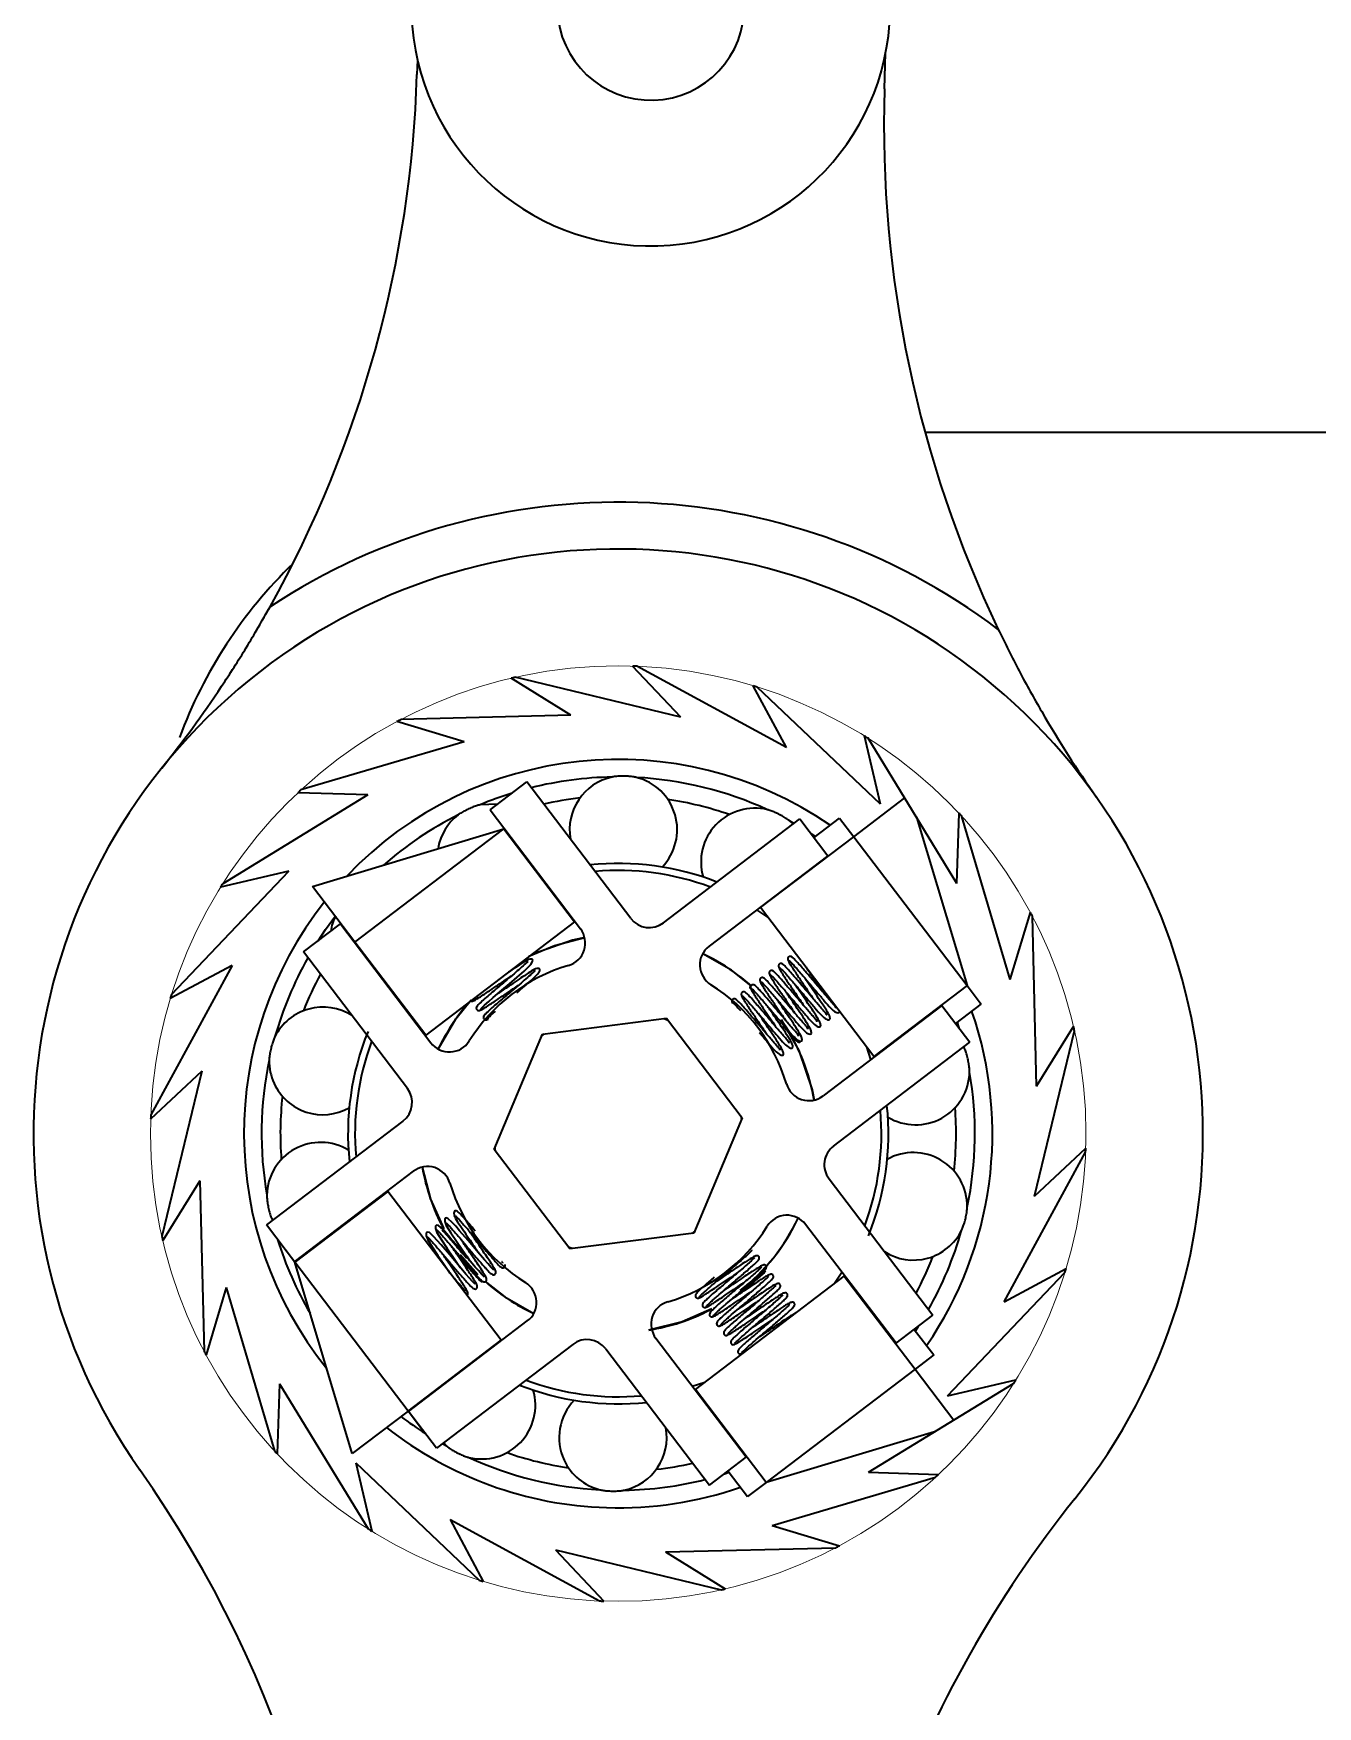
# Model space of a CAD drawing. Header units: millimetres. Extents: x 0 to 841, y 0 to 594.
# Drawn here: x 545.65 to 573.1, y 399.69 to 435.46 of the extents above; entities that cross this region are included whole.
import ezdxf

# ---------------------------------------------------------------- set-up
doc = ezdxf.new("R2010")
doc.units = ezdxf.units.MM

msp = doc.modelspace()

# ---------------------------------------------------------------- linework, layer by layer
at = {"color": 7, "linetype": 'Continuous', "lineweight": 35}
for p, q in [((563.848, 434.272), (563.872, 435.038)), ((553.863, 434.896), (553.853, 434.581)), ((564.713, 426.937), (595.655, 426.937)), ((559.491, 420.84), (558.464, 421.933)), ((561.75, 420.19), (558.555, 421.929)), ((557.142, 420.882), (555.867, 421.672)), ((559.491, 420.84), (555.955, 421.693)), ((561.75, 420.19), (561.041, 421.512)), ((563.763, 418.979), (561.128, 421.485)), ((554.861, 420.315), (553.425, 420.748)), ((557.142, 420.882), (553.506, 420.791)), ((563.763, 418.979), (563.42, 420.439)), ((565.395, 417.287), (563.498, 420.391)), ((554.861, 420.315), (551.373, 419.286)), ((555.415, 418.857), (556.202, 419.456)), ((558.422, 416.539), (556.202, 419.456)), ((552.805, 419.177), (549.702, 417.28)), ((552.805, 419.177), (551.306, 419.224)), ((555.58, 418.982), (555.2, 418.967)), ((563.19, 418.284), (564.279, 419.113)), ((555.415, 418.857), (557.349, 416.316)), ((559.123, 416.444), (562.039, 418.664)), ((561.893, 418.553), (561.808, 418.631)), ((561.809, 418.63), (561.916, 418.57)), ((562.039, 418.664), (562.638, 417.878)), ((562.342, 418.267), (562.887, 418.682)), ((562.887, 418.682), (563.19, 418.284)), ((564.531, 418.7), (565.613, 415.101)), ((565.395, 417.287), (565.441, 418.786)), ((566.533, 415.231), (565.503, 418.72)), ((551.618, 417.223), (555.709, 418.452)), ((552.526, 416.029), (555.709, 418.452)), ((555.709, 418.452), (555.718, 418.459)), ((555.709, 418.452), (557.223, 416.463)), ((561.2, 416.769), (563.19, 418.284)), ((562.276, 418.353), (562.372, 418.29)), ((563.19, 418.284), (565.613, 415.101)), ((562.638, 417.878), (560.097, 415.944)), ((548.607, 414.91), (551.114, 417.546)), ((551.114, 417.546), (549.653, 417.203)), ((552.526, 416.029), (551.618, 417.223)), ((561.2, 416.769), (561.194, 416.778)), ((563.623, 413.587), (561.2, 416.769)), ((551.428, 415.822), (552.215, 416.42)), ((552.215, 416.42), (554.149, 413.88)), ((557.223, 416.463), (554.041, 414.04)), ((557.232, 416.47), (557.223, 416.463)), ((566.533, 415.231), (566.966, 416.667)), ((567.1, 412.95), (567.008, 416.587)), ((552.517, 416.023), (552.526, 416.029)), ((554.041, 414.04), (552.526, 416.029)), ((553.648, 412.905), (551.428, 415.822)), ((549.902, 415.533), (548.163, 412.338)), ((549.902, 415.533), (548.58, 414.823)), ((565.613, 415.101), (563.623, 413.587)), ((565.613, 415.101), (565.915, 414.703)), ((560.59, 414.752), (560.6, 414.72)), ((565.074, 414.677), (562.534, 412.743)), ((565.074, 414.677), (565.673, 413.89)), ((565.37, 414.288), (565.915, 414.703)), ((555.341, 414.373), (555.374, 414.384)), ((556.536, 414.065), (559.187, 414.403)), ((559.187, 414.403), (560.806, 412.276)), ((561.636, 414.375), (562.015, 413.716)), ((565.401, 414.311), (565.436, 414.202)), ((554.041, 414.04), (554.032, 414.033)), ((555.503, 411.599), (556.536, 414.065)), ((562.757, 411.67), (565.673, 413.89)), ((567.057, 410.601), (567.91, 414.137)), ((567.1, 412.95), (567.889, 414.226)), ((563.63, 413.578), (563.623, 413.587)), ((565.558, 413.76), (565.543, 413.791)), ((549.253, 413.274), (548.16, 412.247)), ((549.253, 413.274), (548.4, 409.738)), ((553.553, 412.205), (550.636, 409.985)), ((560.806, 412.276), (559.774, 409.81)), ((557.122, 409.472), (555.503, 411.599)), ((566.408, 408.342), (568.147, 411.537)), ((567.057, 410.601), (568.15, 411.628)), ((551.235, 409.198), (553.776, 411.132)), ((549.21, 410.925), (548.42, 409.649)), ((549.21, 410.925), (549.301, 407.288)), ((553.229, 410.702), (551.24, 409.187)), ((553.222, 410.71), (553.229, 410.702)), ((555.652, 407.519), (553.229, 410.702)), ((562.662, 410.97), (564.882, 408.053)), ((551.235, 409.198), (550.636, 409.985)), ((550.749, 410.119), (550.766, 410.084)), ((564.095, 407.454), (562.161, 409.995)), ((559.774, 409.81), (557.122, 409.472)), ((550.939, 409.587), (550.937, 409.585)), ((551.24, 409.187), (550.937, 409.585)), ((555.161, 408.921), (554.786, 409.346)), ((553.663, 406.005), (551.24, 409.187)), ((552.469, 405.096), (551.24, 409.187)), ((559.804, 406.469), (562.987, 408.892)), ((562.987, 408.892), (562.996, 408.899)), ((562.987, 408.892), (564.501, 406.903)), ((565.196, 406.329), (567.703, 408.965)), ((566.408, 408.342), (567.729, 409.052)), ((549.777, 408.644), (549.344, 407.208)), ((549.777, 408.644), (550.806, 405.155)), ((553.672, 405.997), (556.212, 407.931)), ((564.095, 407.454), (564.882, 408.053)), ((564.57, 407.816), (564.507, 407.72)), ((553.663, 406.005), (555.652, 407.519)), ((555.652, 407.519), (555.659, 407.51)), ((560.894, 405.018), (558.96, 407.559)), ((564.484, 407.75), (564.899, 407.205)), ((557.187, 407.43), (554.271, 405.211)), ((557.888, 407.335), (560.108, 404.419)), ((564.899, 407.205), (564.501, 406.903)), ((564.501, 406.903), (561.318, 404.48)), ((564.501, 406.903), (565.33, 405.813)), ((550.915, 406.588), (550.868, 405.088)), ((550.915, 406.588), (552.812, 403.484)), ((559.795, 406.462), (559.804, 406.469)), ((561.318, 404.48), (559.804, 406.469)), ((563.504, 404.697), (566.608, 406.595)), ((565.196, 406.329), (566.656, 406.672)), ((553.663, 406.005), (552.469, 405.096)), ((553.966, 405.607), (553.663, 406.005)), ((554.271, 405.211), (553.672, 405.997)), ((553.968, 405.608), (553.966, 405.607)), ((554.5, 405.245), (554.394, 405.304)), ((564.917, 405.561), (561.318, 404.48)), ((560.108, 404.419), (560.894, 405.018)), ((552.546, 404.896), (552.889, 403.436)), ((552.546, 404.896), (555.182, 402.39)), ((560.505, 404.722), (560.92, 404.177)), ((561.448, 403.56), (564.937, 404.589)), ((563.504, 404.697), (565.004, 404.651)), ((561.318, 404.48), (560.92, 404.177)), ((554.56, 403.684), (555.269, 402.363)), ((554.56, 403.684), (557.754, 401.945)), ((561.448, 403.56), (562.885, 403.127)), ((556.818, 403.035), (557.845, 401.942)), ((556.818, 403.035), (560.354, 402.182)), ((559.168, 402.993), (562.804, 403.084)), ((559.168, 402.993), (560.443, 402.203))]:
    msp.add_line(p, q, dxfattribs=at)
at = {"color": 8, "linetype": 'Continuous', "lineweight": 35}
for p, q in [((559.141, 414.397), (559.216, 414.366)), ((556.517, 414.021), (556.582, 414.07)), ((563.554, 413.52), (563.467, 413.791)), ((560.778, 412.314), (560.788, 412.233)), ((555.532, 411.561), (555.521, 411.642)), ((559.792, 409.854), (559.727, 409.804)), ((557.169, 409.478), (557.094, 409.509)), ((562.782, 408.736), (562.938, 408.974)), ((559.738, 406.538), (560.009, 406.625))]:
    msp.add_line(p, q, dxfattribs=at)
at = {"color": 7, "linetype": 'Continuous', "lineweight": 35, "flags": 128}
for points in [[(551.74, 416.059), (551.9, 416.298), (552.115, 416.591)], [(556.242, 415.732), (556.79, 415.962), (557.438, 416.127)], [(557.438, 416.127), (557.179, 416.074), (556.347, 415.784)], [(560.994, 415.1), (560.575, 415.431), (559.963, 415.784)], [(555.212, 414.589), (555.23, 414.616), (555.295, 414.68), (555.387, 414.763), (555.485, 414.847), (555.665, 415.001), (555.831, 415.143), (555.996, 415.283), (556.145, 415.411), (556.286, 415.553), (556.326, 415.617), (556.329, 415.657), (556.329, 415.657)], [(554.308, 413.744), (554.685, 414.391), (555.01, 414.796)], [(562.015, 413.716), (562.3, 412.874), (562.344, 412.654)], [(553.966, 411.221), (554.143, 410.534), (554.426, 409.898)], [(555.294, 408.868), (555.276, 408.888), (555.233, 408.934), (555.174, 409), (555.099, 409.085), (554.926, 409.287), (554.746, 409.5), (554.565, 409.71), (554.482, 409.805), (554.41, 409.884), (554.316, 409.973), (554.273, 409.982), (554.249, 409.955), (554.249, 409.907), (554.281, 409.82), (554.281, 409.82), (554.378, 409.668), (554.501, 409.483), (554.619, 409.309), (554.719, 409.163), (554.779, 409.075)], [(555.493, 409.019), (555.475, 409.04), (555.432, 409.085), (555.373, 409.152), (555.298, 409.236), (555.124, 409.439), (554.945, 409.652), (554.764, 409.861), (554.681, 409.956), (554.609, 410.036), (554.515, 410.124), (554.472, 410.133), (554.448, 410.106), (554.448, 410.058), (554.48, 409.972), (554.48, 409.972), (554.577, 409.819), (554.7, 409.634), (554.818, 409.46), (554.918, 409.314), (554.978, 409.226)], [(555.095, 408.716), (555.077, 408.737), (555.035, 408.782), (554.975, 408.849), (554.901, 408.933), (554.727, 409.136), (554.547, 409.349), (554.367, 409.559), (554.283, 409.654), (554.211, 409.733), (554.118, 409.821), (554.074, 409.83), (554.05, 409.803), (554.05, 409.755), (554.082, 409.669), (554.082, 409.669), (554.179, 409.516), (554.302, 409.332), (554.42, 409.158), (554.521, 409.011), (554.559, 408.955)], [(555.305, 408.785), (555.734, 408.444), (556.349, 408.09)], [(560.157, 408.188), (559.52, 407.913), (558.806, 407.738)], [(554.417, 405.322), (554.453, 405.287), (554.502, 405.244)], [(560.529, 404.691), (560.426, 404.659), (560.419, 404.656)]]:
    msp.add_lwpolyline(points, dxfattribs=at)
at = {"color": 8, "linetype": 'Continuous', "lineweight": 35, "flags": 128}
msp.add_lwpolyline([(561.356, 416.565), (561.335, 416.58), (561.118, 416.721)], dxfattribs=at)
at = {"color": 7, "linetype": 'Continuous', "lineweight": 18}
msp.add_circle((558.155, 411.937), 10, dxfattribs=at)
at = {"color": 7, "linetype": 'Continuous', "lineweight": 35}
for centre, radius, start, end in [((558.852, 436.033), 5.117, 181.7074, 1.7074), ((558.852, 436.033), 2, 181.7074, 1.7074), ((528.865, 435.355), 25, 330.9103, 358.2274), ((588.836, 433.499), 25, 178.2274, 205.5446), ((558.155, 411.937), 13.5, 52.9954, 123.4595), ((558.155, 411.937), 12.5, 321.3575, 215.0973), ((558.155, 416.937), 10, 134.065, 159.6971), ((558.155, 411.937), 10, 87.705, 88.2274), ((558.155, 411.937), 10, 102.705, 103.2274), ((558.155, 411.937), 10, 72.705, 73.2274), ((558.155, 411.937), 10, 117.705, 118.2274), ((558.155, 411.937), 10, 57.705, 58.2274), ((558.155, 411.937), 8, 55.4889, 136.5111), ((558.155, 411.937), 10, 132.705, 133.2274), ((558.155, 411.937), 7.625, 90.9591, 104.1101), ((558.266, 418.436), 1.15, 101.9729, 190.3253), ((558.266, 418.436), 1.15, 315.9947, 76.1273), ((558.155, 411.937), 7.625, 65.2448, 87.0771), ((558.155, 411.937), 7.625, 107.2769, 112.7914), ((558.155, 411.937), 7.223, 96.5005, 102.7387), ((558.155, 411.937), 7.223, 70.7862, 81.5357), ((561.075, 417.745), 1.15, 76.2651, 196.3272), ((558.155, 411.937), 7.625, 116.6734, 131.1415), ((555.435, 417.841), 1.15, 127.6944, 169.6096), ((558.155, 411.937), 10, 42.705, 43.2274), ((558.155, 411.937), 5.777, 68.5651, 95.9928), ((558.155, 411.937), 10, 147.705, 148.2274), ((558.155, 411.937), 8, 141.7565, 218.795), ((553.143, 416.077), 1.15, 153.4237, 170.6497), ((558.82, 416.842), 0.5, 217.279, 307.279), ((558.155, 411.937), 10, 27.705, 28.2274), ((556.951, 416.013), 0.5, 286.4504, 37.279), ((558.155, 411.937), 7.625, 150.4478, 164.2199), ((560.4, 415.546), 0.5, 127.279, 238.1075), ((558.155, 411.937), 4.25, 47.7619, 64.823), ((558.155, 411.937), 7.223, 151.8192, 158.6785), ((558.155, 411.937), 3.75, 106.4504, 148.1075), ((558.155, 411.937), 3.75, 16.4504, 58.1075), ((558.155, 411.937), 10, 162.705, 163.2274), ((551.843, 413.492), 1.15, 57.3485, 153.2262), ((558.155, 411.937), 4.25, 138.753, 154.8521), ((558.155, 411.937), 4.25, 9.7058, 33.5559), ((558.155, 411.937), 8, 325.4889, 19.069), ((558.155, 411.937), 5.777, 157.7927, 185.9928), ((554.546, 414.183), 0.5, 217.279, 328.1075), ((558.155, 411.937), 10, 12.705, 13.2274), ((558.155, 411.937), 7.625, 168.1019, 189.9342), ((551.843, 413.492), 1.15, 179.1547, 204.7324), ((564.516, 413.275), 1.15, 238.8518, 359.0919), ((558.155, 411.937), 7.625, 348.1019, 9.9342), ((551.843, 413.492), 1.15, 204.7324, 299.1844), ((553.25, 412.602), 0.5, 307.279, 37.279), ((562.231, 413.141), 0.5, 196.4504, 307.279), ((558.155, 411.937), 7.223, 173.6433, 184.3928), ((558.155, 411.937), 5.777, 337.7927, 5.9928), ((558.155, 411.937), 7.223, 353.6433, 4.3928), ((558.155, 411.937), 10, 177.705, 178.2274), ((551.794, 410.6), 1.15, 58.8518, 179.0257), ((563.06, 411.272), 0.5, 127.279, 217.279), ((564.466, 410.383), 1.15, 359.2137, 119.1844), ((558.155, 411.937), 10, 357.705, 358.2274), ((554.079, 410.734), 0.5, 16.4504, 127.279), ((558.155, 411.937), 4.25, 189.7058, 208.4372), ((558.155, 411.937), 3.75, 196.4504, 238.1075), ((558.155, 411.937), 3.75, 286.4504, 328.1075), ((558.155, 411.937), 4.25, 307.8647, 334.8521), ((558.155, 411.937), 4.25, 308.0398, 334.8521), ((561.763, 409.692), 0.5, 37.279, 148.1075), ((558.155, 411.937), 10, 192.705, 193.2274), ((558.155, 411.937), 7.625, 197.2769, 210.2431), ((564.466, 410.383), 1.15, 237.3485, 333.3347), ((558.155, 411.937), 7.625, 330.4478, 344.2199), ((558.155, 411.937), 7.223, 331.8192, 338.6785), ((558.155, 411.937), 10, 342.705, 343.2274), ((558.155, 411.937), 4.25, 227.9737, 244.8521), ((555.909, 408.329), 0.5, 307.279, 58.1075), ((558.155, 411.937), 4.25, 278.8134, 297.577), ((559.358, 407.861), 0.5, 106.4504, 217.279), ((557.49, 407.033), 0.5, 37.279, 127.279), ((558.155, 411.937), 10, 207.705, 208.2274), ((555.235, 406.13), 1.15, 256.2597, 16.3272), ((558.155, 411.937), 5.777, 248.5651, 275.9928), ((558.155, 411.937), 10, 327.705, 328.2274), ((558.043, 405.438), 1.15, 135.9947, 204.7324), ((558.155, 411.937), 8, 231.7565, 268.2274), ((558.155, 411.937), 7.625, 232.4852, 237.281), ((558.043, 405.438), 1.15, 281.9844, 10.3253), ((558.155, 411.937), 10, 222.705, 223.2274), ((558.155, 411.937), 7.625, 245.2448, 267.0771), ((558.155, 411.937), 7.223, 250.7862, 261.5357), ((558.043, 405.438), 1.15, 204.7324, 256.0502), ((527.473, 390.376), 25, 358.2274, 35.0973), ((558.155, 411.937), 7.223, 276.5005, 282.7387), ((558.155, 411.937), 10, 312.705, 313.2274), ((558.155, 411.937), 8, 268.2274, 289.069), ((558.155, 411.937), 7.625, 270.9591, 284.1101), ((587.444, 388.52), 25, 141.3575, 178.2274), ((558.155, 411.937), 10, 237.705, 238.2274), ((558.155, 411.937), 10, 297.705, 298.2274), ((558.155, 411.937), 10, 252.705, 253.2274), ((558.155, 411.937), 10, 282.705, 283.2274), ((558.155, 411.937), 10, 267.705, 268.2274)]:
    msp.add_arc(centre, radius, start, end, dxfattribs=at)
at = {"color": 8, "linetype": 'Continuous', "lineweight": 35}
for start, end in [(69.4979, 95.06), (159.4979, 185.06), (339.4979, 5.06), (249.4979, 275.06)]:
    msp.add_arc((558.155, 411.937), 5.627, start, end, dxfattribs=at)
at = {"color": 7, "linetype": 'Continuous', "lineweight": 35}
for points, knots in [([(548.392, 419.743), (548.394, 419.746), (548.844, 420.309), (549.456, 421.148), (550.21, 422.323), (550.543, 422.906), (550.712, 423.2)], [0, 0, 0, 0, 0.003, 0.531431, 0.763976, 1, 1, 1, 1]), ([(566.28, 422.718), (566.427, 422.42), (566.724, 421.817), (567.403, 420.597), (567.966, 419.717), (568.38, 419.128), (568.382, 419.125)], [0, 0, 0, 0, 0.231851, 0.468572, 0.996999, 1, 1, 1, 1]), ([(558.544, 419.553), (558.519, 419.558), (558.469, 419.568), (558.366, 419.578), (558.254, 419.581), (558.144, 419.578), (558.068, 419.569), (558.036, 419.563), (558.027, 419.561)], [0, 0, 0, 0, 0.182411, 0.364586, 0.549742, 0.741809, 0.931434, 1, 1, 1, 1]), ([(555.201, 418.967), (555.176, 418.961), (555.127, 418.949), (555.03, 418.913), (554.928, 418.867), (554.83, 418.816), (554.765, 418.776), (554.739, 418.756), (554.732, 418.751)], [0, 0, 0, 0, 0.182411, 0.364587, 0.549743, 0.741813, 0.931435, 1, 1, 1, 1]), ([(561.809, 418.63), (561.789, 418.645), (561.749, 418.676), (561.66, 418.729), (561.561, 418.781), (561.46, 418.826), (561.388, 418.851), (561.356, 418.86), (561.348, 418.862)], [0, 0, 0, 0, 0.182407, 0.364587, 0.54974, 0.74181, 0.931433, 1, 1, 1, 1]), ([(556.329, 415.657), (556.309, 415.664), (556.266, 415.681), (556.155, 415.615), (556.01, 415.523), (555.889, 415.441), (555.822, 415.395), (555.811, 415.388)], [0, 0, 0, 0, 0.229844, 0.495377, 0.746044, 0.95905, 1, 1, 1, 1]), ([(561.876, 415.706), (561.872, 415.71), (561.865, 415.718), (561.846, 415.727), (561.825, 415.729), (561.806, 415.722), (561.794, 415.714), (561.784, 415.7), (561.778, 415.682), (561.779, 415.661), (561.786, 415.649), (561.789, 415.643)], [0, 0, 0, 0, 0.085579, 0.167842, 0.316416, 0.443871, 0.55594, 0.667618, 0.780895, 0.893244, 1, 1, 1, 1]), ([(562.803, 414.627), (562.804, 414.629), (562.806, 414.638), (562.792, 414.663), (562.755, 414.706), (562.696, 414.771), (562.603, 414.879), (562.474, 415.03), (562.31, 415.223), (562.172, 415.386), (562.058, 415.518), (561.967, 415.62), (561.889, 415.701), (561.871, 415.711), (561.861, 415.717)], [0, 0, 0, 0, 0.017947, 0.071896, 0.131254, 0.194871, 0.258521, 0.378777, 0.490818, 0.611161, 0.687633, 0.77956, 0.885263, 1, 1, 1, 1]), ([(556.229, 415.608), (556.227, 415.609), (556.221, 415.614), (556.2, 415.594), (556.142, 415.541), (556.041, 415.452), (555.891, 415.325), (555.748, 415.203), (555.612, 415.087), (555.488, 414.981), (555.358, 414.871), (555.239, 414.765), (555.146, 414.677), (555.137, 414.658), (555.132, 414.648)], [0, 0, 0, 0, 0.018692, 0.07433, 0.133858, 0.24318, 0.336872, 0.437634, 0.504733, 0.581917, 0.667223, 0.766423, 0.879279, 1, 1, 1, 1]), ([(556.38, 415.409), (556.379, 415.41), (556.372, 415.415), (556.351, 415.395), (556.293, 415.342), (556.192, 415.253), (556.043, 415.126), (555.899, 415.004), (555.763, 414.888), (555.639, 414.782), (555.51, 414.672), (555.39, 414.566), (555.298, 414.478), (555.288, 414.459), (555.283, 414.45)], [0, 0, 0, 0, 0.018692, 0.07433, 0.133858, 0.24318, 0.336871, 0.437635, 0.504734, 0.581917, 0.667223, 0.766423, 0.879279, 1, 1, 1, 1]), ([(556.481, 415.458), (556.461, 415.465), (556.418, 415.482), (556.306, 415.416), (556.162, 415.324), (555.995, 415.211), (555.839, 415.105), (555.699, 415.011), (555.625, 414.96), (555.589, 414.936)], [0, 0, 0, 0, 0.156363, 0.337003, 0.507531, 0.652438, 0.804495, 0.90587, 1, 1, 1, 1]), ([(555.988, 414.948), (556.042, 414.995), (556.155, 415.091), (556.315, 415.226), (556.434, 415.341), (556.487, 415.426), (556.483, 415.447), (556.481, 415.458)], [0, 0, 0, 0, 0.19569, 0.404032, 0.671816, 0.831039, 1, 1, 1, 1]), ([(561.478, 415.403), (561.474, 415.407), (561.467, 415.415), (561.448, 415.424), (561.427, 415.426), (561.408, 415.419), (561.396, 415.411), (561.386, 415.398), (561.38, 415.379), (561.381, 415.358), (561.388, 415.346), (561.391, 415.34)], [0, 0, 0, 0, 0.0855788, 0.1678525, 0.3164262, 0.4438802, 0.5559489, 0.6676194, 0.7808964, 0.8932444, 1, 1, 1, 1]), ([(561.386, 415.358), (561.386, 415.35), (561.388, 415.334), (561.436, 415.25), (561.503, 415.145), (561.594, 415.008), (561.706, 414.843), (561.826, 414.665), (561.894, 414.566), (561.923, 414.523)], [0, 0, 0, 0, 0.163517, 0.314952, 0.447919, 0.559691, 0.736241, 0.888118, 1, 1, 1, 1]), ([(561.402, 415.336), (561.409, 415.332), (561.425, 415.324), (561.5, 415.245), (561.59, 415.144), (561.703, 415.012), (561.844, 414.847), (562.011, 414.651), (562.17, 414.464), (562.296, 414.317), (562.393, 414.231), (562.458, 414.211), (562.474, 414.224), (562.483, 414.231)], [0, 0, 0, 0, 0.101447, 0.195407, 0.277256, 0.345402, 0.453068, 0.555593, 0.665202, 0.78047, 0.884286, 0.938473, 1, 1, 1, 1]), ([(562.406, 414.324), (562.406, 414.327), (562.408, 414.335), (562.394, 414.36), (562.357, 414.403), (562.298, 414.469), (562.205, 414.576), (562.077, 414.727), (561.912, 414.92), (561.774, 415.083), (561.66, 415.215), (561.569, 415.317), (561.492, 415.398), (561.473, 415.409), (561.464, 415.414)], [0, 0, 0, 0, 0.017947, 0.071896, 0.131253, 0.194871, 0.258522, 0.378777, 0.490817, 0.61116, 0.687633, 0.77956, 0.885263, 1, 1, 1, 1]), ([(561.677, 415.555), (561.673, 415.559), (561.666, 415.567), (561.647, 415.575), (561.626, 415.577), (561.607, 415.571), (561.595, 415.562), (561.585, 415.549), (561.579, 415.531), (561.58, 415.51), (561.587, 415.497), (561.59, 415.491)], [0, 0, 0, 0, 0.0855788, 0.1678521, 0.316414, 0.4438681, 0.5559371, 0.6676137, 0.78089, 0.8932387, 1, 1, 1, 1]), ([(561.584, 415.509), (561.585, 415.501), (561.587, 415.486), (561.635, 415.401), (561.702, 415.296), (561.793, 415.16), (561.905, 414.994), (562.025, 414.817), (562.093, 414.717), (562.122, 414.675)], [0, 0, 0, 0, 0.163517, 0.314952, 0.447919, 0.559691, 0.736241, 0.888118, 1, 1, 1, 1]), ([(561.6, 415.487), (561.608, 415.483), (561.624, 415.475), (561.699, 415.397), (561.789, 415.296), (561.902, 415.163), (562.043, 414.998), (562.21, 414.802), (562.369, 414.616), (562.495, 414.469), (562.592, 414.383), (562.657, 414.363), (562.673, 414.375), (562.682, 414.382)], [0, 0, 0, 0, 0.101447, 0.195407, 0.277256, 0.345402, 0.453067, 0.555594, 0.665202, 0.78047, 0.884287, 0.938473, 1, 1, 1, 1]), ([(562.604, 414.476), (562.605, 414.478), (562.607, 414.487), (562.593, 414.511), (562.556, 414.554), (562.497, 414.62), (562.404, 414.728), (562.276, 414.879), (562.111, 415.071), (561.973, 415.234), (561.859, 415.367), (561.768, 415.469), (561.691, 415.549), (561.672, 415.56), (561.662, 415.565)], [0, 0, 0, 0, 0.017947, 0.071896, 0.131253, 0.194871, 0.258521, 0.378777, 0.490817, 0.611161, 0.687633, 0.77956, 0.885263, 1, 1, 1, 1]), ([(561.783, 415.66), (561.784, 415.652), (561.785, 415.637), (561.834, 415.553), (561.901, 415.448), (561.992, 415.311), (562.104, 415.146), (562.224, 414.968), (562.292, 414.868), (562.321, 414.826)], [0, 0, 0, 0, 0.163517, 0.314952, 0.447919, 0.559691, 0.736241, 0.888118, 1, 1, 1, 1]), ([(561.799, 415.638), (561.807, 415.634), (561.823, 415.627), (561.898, 415.548), (561.988, 415.447), (562.101, 415.315), (562.241, 415.149), (562.409, 414.954), (562.568, 414.767), (562.693, 414.62), (562.791, 414.534), (562.856, 414.514), (562.872, 414.527), (562.881, 414.534)], [0, 0, 0, 0, 0.101448, 0.195407, 0.277256, 0.345402, 0.453068, 0.555593, 0.665201, 0.78047, 0.884286, 0.938473, 1, 1, 1, 1]), ([(562.161, 415.508), (562.167, 415.499), (562.21, 415.434), (562.304, 415.296), (562.423, 415.12), (562.491, 415.02), (562.52, 414.977)], [0, 0, 0, 0, 0.05879, 0.436187, 0.760841, 1, 1, 1, 1]), ([(555.039, 414.771), (555.048, 414.772), (555.065, 414.775), (555.152, 414.826), (555.259, 414.894), (555.397, 414.986), (555.563, 415.099), (555.737, 415.217), (555.833, 415.282), (555.872, 415.308)], [0, 0, 0, 0, 0.164882, 0.317656, 0.451862, 0.564718, 0.743034, 0.896404, 1, 1, 1, 1]), ([(555.19, 414.572), (555.199, 414.573), (555.216, 414.576), (555.303, 414.627), (555.41, 414.695), (555.548, 414.788), (555.714, 414.901), (555.888, 415.018), (555.984, 415.083), (556.023, 415.109)], [0, 0, 0, 0, 0.164883, 0.317657, 0.451861, 0.564719, 0.743034, 0.896406, 1, 1, 1, 1]), ([(560.881, 414.949), (560.878, 414.953), (560.87, 414.961), (560.852, 414.97), (560.83, 414.972), (560.811, 414.965), (560.8, 414.957), (560.789, 414.943), (560.783, 414.925), (560.784, 414.904), (560.791, 414.892), (560.794, 414.885)], [0, 0, 0, 0, 0.085579, 0.167852, 0.316426, 0.44387, 0.555938, 0.667614, 0.780891, 0.893239, 1, 1, 1, 1]), ([(561.809, 413.87), (561.809, 413.872), (561.812, 413.881), (561.797, 413.906), (561.76, 413.949), (561.701, 414.014), (561.609, 414.122), (561.48, 414.273), (561.315, 414.466), (561.177, 414.629), (561.063, 414.761), (560.972, 414.863), (560.895, 414.944), (560.876, 414.954), (560.867, 414.96)], [0, 0, 0, 0, 0.017947, 0.071896, 0.131253, 0.194871, 0.258521, 0.378777, 0.490817, 0.611161, 0.687633, 0.77956, 0.885263, 1, 1, 1, 1]), ([(560.996, 415.103), (560.995, 415.103), (560.986, 415.102), (560.963, 415.068), (560.968, 415.048), (560.971, 415.037)], [0, 0, 0, 0, 0.059262, 0.467241, 1, 1, 1, 1]), ([(561.08, 415.101), (561.076, 415.105), (561.069, 415.112), (561.051, 415.121), (561.029, 415.123), (561.01, 415.117), (560.999, 415.108), (560.988, 415.095), (560.982, 415.076), (560.983, 415.055), (560.99, 415.043), (560.993, 415.037)], [0, 0, 0, 0, 0.085579, 0.167841, 0.316416, 0.44387, 0.55594, 0.667617, 0.780894, 0.893244, 1, 1, 1, 1]), ([(560.988, 415.055), (560.988, 415.047), (560.99, 415.032), (561.039, 414.947), (561.105, 414.842), (561.196, 414.705), (561.308, 414.54), (561.429, 414.363), (561.496, 414.263), (561.525, 414.22)], [0, 0, 0, 0, 0.1635174, 0.3149523, 0.4479192, 0.5596912, 0.7362411, 0.8881182, 1, 1, 1, 1]), ([(561.004, 415.033), (561.012, 415.029), (561.027, 415.021), (561.102, 414.942), (561.192, 414.841), (561.305, 414.709), (561.446, 414.544), (561.613, 414.348), (561.772, 414.161), (561.898, 414.014), (561.995, 413.928), (562.061, 413.908), (562.076, 413.921), (562.085, 413.928)], [0, 0, 0, 0, 0.101448, 0.195407, 0.277256, 0.345402, 0.453068, 0.555593, 0.665201, 0.78047, 0.884286, 0.938473, 1, 1, 1, 1]), ([(562.008, 414.022), (562.008, 414.024), (562.011, 414.032), (561.996, 414.057), (561.959, 414.1), (561.9, 414.166), (561.807, 414.273), (561.679, 414.425), (561.514, 414.617), (561.376, 414.78), (561.262, 414.913), (561.171, 415.014), (561.094, 415.095), (561.075, 415.106), (561.066, 415.111)], [0, 0, 0, 0, 0.017947, 0.071896, 0.131254, 0.194871, 0.258521, 0.378777, 0.490818, 0.611161, 0.687633, 0.77956, 0.885263, 1, 1, 1, 1]), ([(561.279, 415.252), (561.275, 415.256), (561.268, 415.264), (561.25, 415.273), (561.228, 415.274), (561.209, 415.268), (561.197, 415.259), (561.187, 415.246), (561.181, 415.228), (561.182, 415.207), (561.189, 415.194), (561.192, 415.188)], [0, 0, 0, 0, 0.0855786, 0.1678521, 0.3164254, 0.4438791, 0.5559476, 0.6676243, 0.780897, 0.8932446, 1, 1, 1, 1]), ([(561.187, 415.206), (561.187, 415.198), (561.189, 415.183), (561.237, 415.098), (561.304, 414.993), (561.395, 414.857), (561.507, 414.691), (561.627, 414.514), (561.695, 414.414), (561.724, 414.372)], [0, 0, 0, 0, 0.1635174, 0.3149517, 0.4479193, 0.5596901, 0.7362397, 0.8881168, 1, 1, 1, 1]), ([(561.203, 415.184), (561.211, 415.18), (561.226, 415.172), (561.301, 415.094), (561.391, 414.993), (561.504, 414.86), (561.645, 414.695), (561.812, 414.499), (561.971, 414.313), (562.097, 414.166), (562.194, 414.08), (562.259, 414.06), (562.275, 414.073), (562.284, 414.079)], [0, 0, 0, 0, 0.101448, 0.195407, 0.277256, 0.345402, 0.453068, 0.555593, 0.665202, 0.78047, 0.884286, 0.938473, 1, 1, 1, 1]), ([(562.207, 414.173), (562.207, 414.175), (562.21, 414.184), (562.195, 414.208), (562.158, 414.251), (562.099, 414.317), (562.006, 414.425), (561.878, 414.576), (561.713, 414.769), (561.575, 414.931), (561.461, 415.064), (561.37, 415.166), (561.293, 415.247), (561.274, 415.257), (561.265, 415.263)], [0, 0, 0, 0, 0.017947, 0.071896, 0.131253, 0.194871, 0.258522, 0.378776, 0.490817, 0.61116, 0.687633, 0.77956, 0.885263, 1, 1, 1, 1]), ([(562.284, 414.079), (562.286, 414.091), (562.289, 414.113), (562.25, 414.205), (562.166, 414.343), (562.045, 414.521), (561.921, 414.703), (561.818, 414.855), (561.765, 414.934), (561.75, 414.957)], [0, 0, 0, 0, 0.131397, 0.254421, 0.462143, 0.624822, 0.782748, 0.936593, 1, 1, 1, 1]), ([(562.483, 414.231), (562.485, 414.242), (562.488, 414.265), (562.449, 414.357), (562.365, 414.494), (562.244, 414.672), (562.12, 414.855), (562.017, 415.007), (561.964, 415.085), (561.949, 415.108)], [0, 0, 0, 0, 0.131397, 0.254421, 0.462142, 0.62482, 0.782748, 0.936593, 1, 1, 1, 1]), ([(562.682, 414.382), (562.683, 414.394), (562.687, 414.416), (562.648, 414.508), (562.564, 414.645), (562.443, 414.824), (562.319, 415.006), (562.216, 415.158), (562.163, 415.237), (562.148, 415.26)], [0, 0, 0, 0, 0.131397, 0.254421, 0.462142, 0.62482, 0.782746, 0.936592, 1, 1, 1, 1]), ([(555.001, 414.771), (555.006, 414.769), (555.017, 414.765), (555.037, 414.767), (555.05, 414.773), (555.056, 414.777)], [0, 0, 0, 0, 0.298864, 0.655631, 1, 1, 1, 1]), ([(555.06, 414.788), (555.063, 414.794), (555.069, 414.808), (555.111, 414.85), (555.147, 414.882), (555.149, 414.884)], [0, 0, 0, 0, 0.502345, 0.97685, 1, 1, 1, 1]), ([(555.142, 414.664), (555.138, 414.66), (555.13, 414.652), (555.122, 414.634), (555.12, 414.613), (555.127, 414.594), (555.136, 414.583), (555.149, 414.572), (555.167, 414.567), (555.189, 414.568), (555.201, 414.574), (555.207, 414.578)], [0, 0, 0, 0, 0.082602, 0.16215, 0.306075, 0.430452, 0.541291, 0.653844, 0.770055, 0.887072, 1, 1, 1, 1]), ([(560.683, 414.798), (560.679, 414.802), (560.671, 414.81), (560.653, 414.818), (560.631, 414.82), (560.612, 414.814), (560.601, 414.805), (560.59, 414.792), (560.585, 414.774), (560.585, 414.753), (560.592, 414.74), (560.596, 414.734)], [0, 0, 0, 0, 0.0855788, 0.1678525, 0.3164263, 0.4438804, 0.5559495, 0.66762, 0.7808963, 0.8932443, 1, 1, 1, 1]), ([(560.606, 414.73), (560.614, 414.726), (560.63, 414.717), (560.694, 414.651), (560.748, 414.589), (560.767, 414.568)], [0, 0, 0, 0, 0.4136, 0.79667, 1, 1, 1, 1]), ([(561.61, 413.719), (561.61, 413.721), (561.613, 413.73), (561.598, 413.754), (561.561, 413.797), (561.502, 413.863), (561.41, 413.971), (561.281, 414.122), (561.117, 414.314), (560.978, 414.477), (560.865, 414.61), (560.773, 414.712), (560.696, 414.792), (560.677, 414.803), (560.668, 414.808)], [0, 0, 0, 0, 0.017947, 0.071896, 0.131253, 0.194871, 0.258522, 0.378776, 0.490817, 0.61116, 0.687633, 0.77956, 0.885263, 1, 1, 1, 1]), ([(560.789, 414.903), (560.789, 414.895), (560.791, 414.88), (560.84, 414.795), (560.906, 414.69), (560.997, 414.554), (561.11, 414.389), (561.23, 414.211), (561.297, 414.111), (561.326, 414.069)], [0, 0, 0, 0, 0.163518, 0.314952, 0.447919, 0.559691, 0.736241, 0.888118, 1, 1, 1, 1]), ([(560.805, 414.881), (560.813, 414.877), (560.828, 414.87), (560.903, 414.791), (560.993, 414.69), (561.106, 414.557), (561.247, 414.392), (561.414, 414.196), (561.573, 414.01), (561.699, 413.863), (561.797, 413.777), (561.862, 413.757), (561.878, 413.77), (561.886, 413.777)], [0, 0, 0, 0, 0.101447, 0.195407, 0.277256, 0.345402, 0.453068, 0.555594, 0.665202, 0.78047, 0.884287, 0.938473, 1, 1, 1, 1]), ([(561.886, 413.777), (561.888, 413.788), (561.891, 413.811), (561.852, 413.903), (561.768, 414.04), (561.647, 414.218), (561.524, 414.4), (561.421, 414.552), (561.367, 414.631), (561.352, 414.654)], [0, 0, 0, 0, 0.131397, 0.254421, 0.462142, 0.62482, 0.782747, 0.936593, 1, 1, 1, 1]), ([(562.085, 413.928), (562.087, 413.94), (562.09, 413.962), (562.051, 414.054), (561.967, 414.191), (561.846, 414.369), (561.723, 414.552), (561.62, 414.704), (561.566, 414.782), (561.551, 414.805)], [0, 0, 0, 0, 0.1313971, 0.2544213, 0.4621419, 0.6248206, 0.7827466, 0.9365911, 1, 1, 1, 1]), ([(555.294, 414.465), (555.29, 414.461), (555.282, 414.453), (555.273, 414.435), (555.272, 414.414), (555.278, 414.395), (555.287, 414.384), (555.3, 414.373), (555.319, 414.368), (555.34, 414.369), (555.353, 414.376), (555.359, 414.379)], [0, 0, 0, 0, 0.082611, 0.162152, 0.306076, 0.430453, 0.541291, 0.653836, 0.770056, 0.887073, 1, 1, 1, 1]), ([(555.363, 414.39), (555.366, 414.396), (555.37, 414.408), (555.434, 414.471), (555.5, 414.53), (555.53, 414.556)], [0, 0, 0, 0, 0.370712, 0.720881, 1, 1, 1, 1]), ([(561.687, 413.625), (561.689, 413.637), (561.692, 413.659), (561.653, 413.751), (561.569, 413.888), (561.448, 414.067), (561.325, 414.249), (561.222, 414.401), (561.169, 414.48), (561.153, 414.503)], [0, 0, 0, 0, 0.131397, 0.254421, 0.462142, 0.62482, 0.782748, 0.936593, 1, 1, 1, 1]), ([(550.817, 414.011), (550.807, 413.988), (550.786, 413.942), (550.753, 413.843), (550.725, 413.735), (550.704, 413.627), (550.695, 413.551), (550.694, 413.518), (550.694, 413.51)], [0, 0, 0, 0, 0.182409, 0.364589, 0.54974, 0.741812, 0.931435, 1, 1, 1, 1]), ([(561.167, 414.101), (561.181, 414.085), (561.252, 414.002), (561.374, 413.859), (561.5, 413.711), (561.598, 413.626), (561.663, 413.606), (561.679, 413.618), (561.687, 413.625)], [0, 0, 0, 0, 0.058128, 0.290432, 0.53473, 0.754757, 0.869601, 1, 1, 1, 1]), ([(561.681, 414.238), (561.703, 414.213), (561.757, 414.149), (561.83, 414.067), (561.925, 413.963), (561.973, 413.905), (562.04, 413.885), (562.051, 413.905), (562.056, 413.915)], [0, 0, 0, 0, 0.10399, 0.264402, 0.428255, 0.731827, 0.877356, 1, 1, 1, 1]), ([(565.665, 413.253), (565.665, 413.278), (565.664, 413.329), (565.65, 413.432), (565.629, 413.541), (565.601, 413.648), (565.576, 413.72), (565.563, 413.75), (565.559, 413.758)], [0, 0, 0, 0, 0.182408, 0.364589, 0.549739, 0.741812, 0.931435, 1, 1, 1, 1]), ([(550.644, 410.622), (550.645, 410.597), (550.646, 410.546), (550.659, 410.443), (550.68, 410.334), (550.709, 410.227), (550.733, 410.155), (550.747, 410.125), (550.75, 410.117)], [0, 0, 0, 0, 0.182408, 0.364588, 0.54974, 0.741812, 0.931435, 1, 1, 1, 1]), ([(565.492, 409.864), (565.503, 409.887), (565.524, 409.933), (565.556, 410.032), (565.585, 410.139), (565.606, 410.248), (565.615, 410.324), (565.616, 410.357), (565.616, 410.365)], [0, 0, 0, 0, 0.182409, 0.364589, 0.54974, 0.741812, 0.931435, 1, 1, 1, 1]), ([(554.476, 410.033), (554.478, 410.03), (554.485, 410.022), (554.536, 409.969), (554.614, 409.882), (554.713, 409.769), (554.854, 409.604), (555.031, 409.393), (555.206, 409.189), (555.35, 409.028), (555.427, 408.941), (555.482, 408.916), (555.512, 408.915), (555.545, 408.956), (555.534, 409.008), (555.505, 409.058), (555.437, 409.167), (555.357, 409.289), (555.265, 409.426), (555.148, 409.599), (555.048, 409.743), (555.001, 409.813), (554.994, 409.824)], [0, 0, 0, 0, 0.025817, 0.092472, 0.130593, 0.170276, 0.246103, 0.315218, 0.390364, 0.472302, 0.5477, 0.580384, 0.606482, 0.625562, 0.650477, 0.711652, 0.775104, 0.814976, 0.864743, 0.922694, 0.988368, 1, 1, 1, 1]), ([(555.1, 409.854), (555.053, 409.909), (554.972, 410.003), (554.877, 410.111), (554.783, 410.214), (554.734, 410.274), (554.666, 410.292), (554.645, 410.264), (554.641, 410.212), (554.689, 410.089), (554.765, 409.991), (554.89, 409.798), (555.01, 409.623), (555.106, 409.483), (555.157, 409.407), (555.177, 409.377)], [0, 0, 0, 0, 0.0914147, 0.1561233, 0.2222191, 0.344676, 0.40338, 0.4654068, 0.5153207, 0.5754467, 0.6904974, 0.794725, 0.8823527, 0.9547855, 1, 1, 1, 1]), ([(554.675, 410.184), (554.677, 410.182), (554.684, 410.173), (554.735, 410.12), (554.813, 410.033), (554.912, 409.92), (555.053, 409.756), (555.23, 409.545), (555.405, 409.341), (555.549, 409.179), (555.626, 409.093), (555.681, 409.067), (555.711, 409.066), (555.743, 409.106), (555.739, 409.126), (555.736, 409.137)], [0, 0, 0, 0, 0.039837, 0.142693, 0.201517, 0.262751, 0.379759, 0.486408, 0.602365, 0.728803, 0.845149, 0.895582, 0.935855, 0.965297, 1, 1, 1, 1]), ([(554.078, 409.73), (554.08, 409.728), (554.088, 409.719), (554.138, 409.666), (554.216, 409.579), (554.315, 409.466), (554.457, 409.301), (554.633, 409.091), (554.808, 408.887), (554.952, 408.725), (555.029, 408.639), (555.084, 408.613), (555.114, 408.612), (555.147, 408.653), (555.137, 408.706), (555.107, 408.755), (555.039, 408.864), (554.959, 408.986), (554.867, 409.123), (554.75, 409.296), (554.65, 409.44), (554.603, 409.51), (554.596, 409.521)], [0, 0, 0, 0, 0.025817, 0.092472, 0.130593, 0.170276, 0.246103, 0.315218, 0.390364, 0.472302, 0.5477, 0.580384, 0.606483, 0.625562, 0.650477, 0.711652, 0.775104, 0.814977, 0.864743, 0.922694, 0.988368, 1, 1, 1, 1]), ([(554.277, 409.881), (554.279, 409.879), (554.286, 409.87), (554.337, 409.818), (554.415, 409.731), (554.514, 409.617), (554.656, 409.453), (554.832, 409.242), (555.007, 409.038), (555.151, 408.876), (555.228, 408.79), (555.283, 408.764), (555.313, 408.763), (555.346, 408.804), (555.336, 408.857), (555.306, 408.907), (555.238, 409.016), (555.158, 409.138), (555.066, 409.275), (554.949, 409.448), (554.849, 409.592), (554.802, 409.662), (554.795, 409.672)], [0, 0, 0, 0, 0.025817, 0.092472, 0.130593, 0.170277, 0.246103, 0.315218, 0.390364, 0.472302, 0.547701, 0.580384, 0.606482, 0.625562, 0.650477, 0.711652, 0.775104, 0.814977, 0.864742, 0.922693, 0.988368, 1, 1, 1, 1]), ([(554.918, 409.268), (554.899, 409.29), (554.829, 409.371), (554.696, 409.529), (554.539, 409.71), (554.443, 409.83), (554.398, 409.867), (554.393, 409.871)], [0, 0, 0, 0, 0.1017726, 0.3704408, 0.6576693, 0.959732, 1, 1, 1, 1]), ([(554.924, 408.475), (554.931, 408.483), (554.948, 408.502), (554.937, 408.556), (554.908, 408.603), (554.84, 408.713), (554.76, 408.835), (554.668, 408.972), (554.551, 409.145), (554.451, 409.289), (554.404, 409.359), (554.397, 409.369)], [0, 0, 0, 0, 0.038594, 0.102566, 0.259639, 0.422557, 0.524934, 0.652714, 0.801509, 0.970135, 1, 1, 1, 1]), ([(554.697, 409.372), (554.728, 409.336), (554.815, 409.235), (554.934, 409.095), (555.047, 408.962), (555.138, 408.86), (555.216, 408.78), (555.234, 408.769), (555.244, 408.764)], [0, 0, 0, 0, 0.117328, 0.325943, 0.458509, 0.617865, 0.801101, 1, 1, 1, 1]), ([(559.89, 408.442), (559.896, 408.45), (559.906, 408.466), (559.963, 408.519), (560.035, 408.585), (560.137, 408.675), (560.261, 408.781), (560.412, 408.909), (560.583, 409.054), (560.745, 409.194), (560.872, 409.305), (560.957, 409.383), (561.014, 409.441), (561.011, 409.45), (561.009, 409.454)], [0, 0, 0, 0, 0.080309, 0.153261, 0.221359, 0.282582, 0.380157, 0.449156, 0.539899, 0.665184, 0.738553, 0.819066, 0.911492, 1, 1, 1, 1]), ([(561.068, 409.279), (561.066, 409.279), (561.061, 409.277), (561.017, 409.232), (560.934, 409.16), (560.828, 409.067), (560.707, 408.963), (560.582, 408.856), (560.457, 408.751), (560.336, 408.648), (560.223, 408.551), (560.123, 408.464), (560.042, 408.389), (559.988, 408.339), (559.948, 408.286), (559.959, 408.242), (559.978, 408.227), (559.994, 408.22), (560.016, 408.219), (560.031, 408.226), (560.039, 408.23)], [0, 0, 0, 0, 0.037527, 0.116709, 0.19567, 0.272289, 0.345776, 0.41645, 0.48508, 0.552554, 0.622508, 0.693937, 0.765455, 0.835535, 0.909433, 0.950805, 0.961877, 0.973712, 0.986468, 1, 1, 1, 1]), ([(560.041, 408.243), (560.047, 408.251), (560.058, 408.267), (560.114, 408.321), (560.187, 408.387), (560.289, 408.476), (560.412, 408.582), (560.564, 408.71), (560.734, 408.855), (560.896, 408.995), (561.023, 409.106), (561.108, 409.184), (561.165, 409.242), (561.162, 409.251), (561.161, 409.256)], [0, 0, 0, 0, 0.080308, 0.15326, 0.221359, 0.282582, 0.380156, 0.449157, 0.539899, 0.665185, 0.738553, 0.819065, 0.911492, 1, 1, 1, 1]), ([(561.151, 409.234), (561.157, 409.24), (561.167, 409.252), (561.172, 409.272), (561.171, 409.288), (561.164, 409.309), (561.142, 409.327), (561.108, 409.33), (561.043, 409.304), (560.967, 409.255), (560.863, 409.188), (560.742, 409.108), (560.585, 409.002), (560.416, 408.886), (560.31, 408.815), (560.264, 408.783)], [0, 0, 0, 0, 0.018233, 0.034572, 0.048829, 0.061309, 0.100976, 0.159094, 0.274748, 0.408801, 0.501772, 0.614071, 0.741878, 0.886632, 1, 1, 1, 1]), ([(554.896, 408.565), (554.892, 408.57), (554.882, 408.581), (554.838, 408.628), (554.778, 408.695), (554.702, 408.781), (554.638, 408.856), (554.604, 408.896)], [0, 0, 0, 0, 0.185133, 0.381279, 0.579794, 0.780124, 1, 1, 1, 1]), ([(555.692, 409.17), (555.689, 409.174), (555.686, 409.178), (555.67, 409.194), (555.669, 409.196)], [0, 0, 0, 0, 0.897396, 1, 1, 1, 1]), ([(560.037, 408.513), (560.074, 408.537), (560.15, 408.587), (560.3, 408.687), (560.47, 408.801), (560.613, 408.9), (560.688, 408.951), (560.71, 408.965)], [0, 0, 0, 0, 0.207977, 0.433512, 0.6692, 0.905648, 1, 1, 1, 1]), ([(561.219, 409.08), (561.218, 409.08), (561.212, 409.078), (561.168, 409.033), (561.086, 408.961), (560.979, 408.868), (560.859, 408.764), (560.733, 408.657), (560.608, 408.552), (560.487, 408.45), (560.374, 408.352), (560.275, 408.265), (560.193, 408.19), (560.139, 408.14), (560.1, 408.087), (560.11, 408.044), (560.13, 408.028), (560.145, 408.021), (560.167, 408.02), (560.182, 408.027), (560.19, 408.031)], [0, 0, 0, 0, 0.037527, 0.116708, 0.19567, 0.272289, 0.345777, 0.416451, 0.485079, 0.552554, 0.622507, 0.693937, 0.765455, 0.835535, 0.909433, 0.950804, 0.961877, 0.973711, 0.986468, 1, 1, 1, 1]), ([(560.193, 408.044), (560.198, 408.052), (560.209, 408.068), (560.266, 408.122), (560.338, 408.188), (560.44, 408.278), (560.563, 408.383), (560.715, 408.511), (560.886, 408.656), (561.048, 408.796), (561.175, 408.907), (561.26, 408.985), (561.316, 409.044), (561.313, 409.052), (561.312, 409.057)], [0, 0, 0, 0, 0.080309, 0.153261, 0.221359, 0.282582, 0.380157, 0.449156, 0.539899, 0.665184, 0.738553, 0.819066, 0.911492, 1, 1, 1, 1]), ([(561.371, 408.881), (561.369, 408.881), (561.363, 408.879), (561.319, 408.834), (561.237, 408.763), (561.13, 408.669), (561.01, 408.565), (560.885, 408.458), (560.76, 408.353), (560.638, 408.251), (560.526, 408.153), (560.426, 408.066), (560.345, 407.991), (560.29, 407.941), (560.251, 407.888), (560.262, 407.845), (560.281, 407.829), (560.297, 407.822), (560.319, 407.821), (560.334, 407.828), (560.342, 407.832)], [0, 0, 0, 0, 0.037527, 0.116708, 0.19567, 0.27229, 0.345777, 0.416451, 0.48508, 0.552555, 0.622507, 0.693937, 0.765456, 0.835535, 0.909434, 0.950805, 0.961878, 0.973712, 0.986468, 1, 1, 1, 1]), ([(561.302, 409.035), (561.308, 409.041), (561.319, 409.053), (561.324, 409.073), (561.322, 409.089), (561.315, 409.11), (561.294, 409.129), (561.259, 409.131), (561.195, 409.105), (561.119, 409.056), (561.014, 408.989), (560.893, 408.91), (560.737, 408.803), (560.568, 408.687), (560.462, 408.616), (560.415, 408.584)], [0, 0, 0, 0, 0.018234, 0.034572, 0.048829, 0.06131, 0.100976, 0.159095, 0.274749, 0.408801, 0.501772, 0.614072, 0.741877, 0.88663, 1, 1, 1, 1]), ([(561.454, 408.836), (561.459, 408.842), (561.47, 408.854), (561.475, 408.874), (561.474, 408.89), (561.467, 408.911), (561.445, 408.93), (561.41, 408.932), (561.346, 408.906), (561.27, 408.857), (561.166, 408.791), (561.045, 408.711), (560.888, 408.604), (560.719, 408.488), (560.613, 408.417), (560.566, 408.385)], [0, 0, 0, 0, 0.018233, 0.034572, 0.048829, 0.061309, 0.100975, 0.159094, 0.274748, 0.408801, 0.501772, 0.614071, 0.741878, 0.88663, 1, 1, 1, 1]), ([(560.779, 408.53), (560.801, 408.548), (560.865, 408.602), (560.973, 408.695), (561.103, 408.806), (561.221, 408.91), (561.298, 408.982), (561.307, 408.997), (561.31, 409.001)], [0, 0, 0, 0, 0.085217, 0.255369, 0.443429, 0.662119, 0.910912, 1, 1, 1, 1]), ([(560.206, 408.865), (560.2, 408.86), (560.152, 408.82), (560.072, 408.75), (559.972, 408.663), (559.89, 408.588), (559.836, 408.537), (559.797, 408.484), (559.807, 408.441), (559.827, 408.426), (559.843, 408.419), (559.865, 408.418), (559.88, 408.425), (559.887, 408.429)], [0, 0, 0, 0, 0.023176, 0.17589, 0.33183, 0.487964, 0.640956, 0.802283, 0.892602, 0.916776, 0.942611, 0.97046, 1, 1, 1, 1]), ([(560.189, 408.314), (560.225, 408.338), (560.301, 408.388), (560.452, 408.488), (560.621, 408.602), (560.764, 408.701), (560.839, 408.752), (560.861, 408.767)], [0, 0, 0, 0, 0.207979, 0.433514, 0.669201, 0.905645, 1, 1, 1, 1]), ([(560.34, 408.115), (560.377, 408.139), (560.453, 408.189), (560.603, 408.289), (560.772, 408.404), (560.915, 408.502), (560.991, 408.553), (561.012, 408.568)], [0, 0, 0, 0, 0.207977, 0.433515, 0.6692, 0.905647, 1, 1, 1, 1]), ([(560.344, 407.845), (560.35, 407.854), (560.361, 407.869), (560.417, 407.923), (560.49, 407.989), (560.592, 408.079), (560.715, 408.185), (560.866, 408.312), (561.037, 408.457), (561.199, 408.597), (561.326, 408.708), (561.411, 408.786), (561.468, 408.845), (561.465, 408.853), (561.463, 408.858)], [0, 0, 0, 0, 0.080309, 0.15326, 0.22136, 0.282582, 0.380156, 0.449156, 0.5399, 0.665185, 0.738553, 0.819066, 0.911492, 1, 1, 1, 1]), ([(561.522, 408.682), (561.52, 408.682), (561.515, 408.68), (561.471, 408.635), (561.389, 408.564), (561.282, 408.47), (561.162, 408.367), (561.036, 408.259), (560.911, 408.154), (560.79, 408.052), (560.677, 407.954), (560.577, 407.867), (560.496, 407.792), (560.442, 407.742), (560.403, 407.689), (560.413, 407.646), (560.433, 407.63), (560.448, 407.623), (560.47, 407.622), (560.485, 407.629), (560.493, 407.633)], [0, 0, 0, 0, 0.037527, 0.116708, 0.19567, 0.272289, 0.345776, 0.416451, 0.485079, 0.552553, 0.622507, 0.693937, 0.765455, 0.835535, 0.909433, 0.950804, 0.961877, 0.973711, 0.986468, 1, 1, 1, 1]), ([(560.496, 407.646), (560.501, 407.655), (560.512, 407.67), (560.568, 407.724), (560.641, 407.79), (560.743, 407.88), (560.866, 407.986), (561.018, 408.113), (561.189, 408.258), (561.351, 408.398), (561.477, 408.509), (561.563, 408.587), (561.619, 408.646), (561.616, 408.654), (561.615, 408.659)], [0, 0, 0, 0, 0.080309, 0.153261, 0.221359, 0.282582, 0.380157, 0.449156, 0.539899, 0.665185, 0.738553, 0.819066, 0.911492, 1, 1, 1, 1]), ([(561.605, 408.637), (561.611, 408.643), (561.622, 408.655), (561.626, 408.675), (561.625, 408.691), (561.618, 408.712), (561.597, 408.731), (561.562, 408.733), (561.498, 408.707), (561.422, 408.658), (561.317, 408.592), (561.196, 408.512), (561.039, 408.405), (560.871, 408.289), (560.765, 408.218), (560.718, 408.187)], [0, 0, 0, 0, 0.018234, 0.034572, 0.048829, 0.06131, 0.100976, 0.159096, 0.274749, 0.408801, 0.501772, 0.614071, 0.741878, 0.886632, 1, 1, 1, 1]), ([(561.757, 408.438), (561.762, 408.444), (561.773, 408.456), (561.778, 408.476), (561.777, 408.493), (561.77, 408.513), (561.748, 408.532), (561.713, 408.534), (561.649, 408.508), (561.573, 408.459), (561.469, 408.393), (561.348, 408.313), (561.191, 408.206), (561.022, 408.09), (560.916, 408.019), (560.869, 407.988)], [0, 0, 0, 0, 0.018234, 0.034572, 0.048829, 0.061311, 0.100976, 0.159095, 0.274749, 0.408801, 0.501773, 0.614072, 0.741879, 0.88663, 1, 1, 1, 1]), ([(559.862, 408.425), (559.864, 408.423), (559.868, 408.417), (559.903, 408.433), (559.959, 408.463), (560.011, 408.497), (560.037, 408.513)], [0, 0, 0, 0, 0.227162, 0.49161, 0.750827, 1, 1, 1, 1]), ([(560.014, 408.226), (560.015, 408.224), (560.019, 408.218), (560.055, 408.234), (560.11, 408.264), (560.163, 408.298), (560.189, 408.314)], [0, 0, 0, 0, 0.227163, 0.491612, 0.75083, 1, 1, 1, 1]), ([(560.492, 407.916), (560.528, 407.94), (560.604, 407.99), (560.755, 408.091), (560.924, 408.205), (561.067, 408.303), (561.142, 408.354), (561.164, 408.369)], [0, 0, 0, 0, 0.207979, 0.433514, 0.669201, 0.905648, 1, 1, 1, 1]), ([(561.674, 408.483), (561.672, 408.483), (561.666, 408.481), (561.622, 408.436), (561.54, 408.365), (561.433, 408.271), (561.313, 408.168), (561.187, 408.06), (561.063, 407.955), (560.941, 407.853), (560.828, 407.756), (560.729, 407.668), (560.648, 407.593), (560.593, 407.543), (560.554, 407.49), (560.565, 407.447), (560.584, 407.431), (560.6, 407.424), (560.622, 407.423), (560.637, 407.431), (560.644, 407.434)], [0, 0, 0, 0, 0.0375266, 0.1167084, 0.1956702, 0.2722899, 0.3457769, 0.416451, 0.4850805, 0.5525551, 0.6225074, 0.6939377, 0.7654563, 0.8355358, 0.9094338, 0.9508053, 0.9618781, 0.9737122, 0.9864687, 1, 1, 1, 1]), ([(560.643, 407.717), (560.679, 407.741), (560.756, 407.791), (560.906, 407.892), (561.075, 408.006), (561.218, 408.104), (561.294, 408.155), (561.315, 408.17)], [0, 0, 0, 0, 0.207976, 0.433514, 0.669198, 0.905644, 1, 1, 1, 1]), ([(560.647, 407.448), (560.653, 407.456), (560.663, 407.471), (560.72, 407.525), (560.792, 407.591), (560.895, 407.681), (561.018, 407.787), (561.169, 407.914), (561.34, 408.059), (561.502, 408.199), (561.629, 408.31), (561.714, 408.388), (561.771, 408.447), (561.768, 408.456), (561.766, 408.46)], [0, 0, 0, 0, 0.080309, 0.153261, 0.221359, 0.282582, 0.380156, 0.449156, 0.5399, 0.665184, 0.738553, 0.819066, 0.911492, 1, 1, 1, 1]), ([(561.825, 408.284), (561.823, 408.284), (561.818, 408.282), (561.774, 408.237), (561.692, 408.166), (561.585, 408.072), (561.464, 407.969), (561.339, 407.861), (561.214, 407.756), (561.093, 407.654), (560.98, 407.557), (560.88, 407.469), (560.799, 407.394), (560.745, 407.344), (560.706, 407.291), (560.716, 407.248), (560.735, 407.232), (560.751, 407.226), (560.773, 407.224), (560.788, 407.232), (560.796, 407.236)], [0, 0, 0, 0, 0.037527, 0.116708, 0.19567, 0.272289, 0.345776, 0.41645, 0.485079, 0.552554, 0.622507, 0.693937, 0.765456, 0.835535, 0.909433, 0.950805, 0.961877, 0.973711, 0.986468, 1, 1, 1, 1]), ([(560.798, 407.249), (560.804, 407.257), (560.815, 407.272), (560.871, 407.326), (560.944, 407.392), (561.046, 407.482), (561.169, 407.588), (561.321, 407.715), (561.491, 407.86), (561.654, 408), (561.78, 408.111), (561.866, 408.189), (561.922, 408.248), (561.919, 408.257), (561.918, 408.261)], [0, 0, 0, 0, 0.080309, 0.15326, 0.221359, 0.282583, 0.380156, 0.449157, 0.539899, 0.665185, 0.738553, 0.819066, 0.911492, 1, 1, 1, 1]), ([(561.908, 408.239), (561.914, 408.245), (561.925, 408.257), (561.929, 408.277), (561.928, 408.294), (561.921, 408.314), (561.899, 408.333), (561.865, 408.335), (561.801, 408.309), (561.724, 408.26), (561.62, 408.194), (561.499, 408.114), (561.342, 408.007), (561.174, 407.891), (561.067, 407.82), (561.021, 407.789)], [0, 0, 0, 0, 0.0182328, 0.0345717, 0.0488286, 0.0613095, 0.1009758, 0.1590951, 0.2747489, 0.4088009, 0.501772, 0.6140711, 0.7418781, 0.8866316, 1, 1, 1, 1]), ([(560.165, 408.027), (560.167, 408.025), (560.171, 408.02), (560.206, 408.035), (560.262, 408.065), (560.314, 408.099), (560.34, 408.115)], [0, 0, 0, 0, 0.227163, 0.491612, 0.750827, 1, 1, 1, 1]), ([(560.316, 407.828), (560.318, 407.826), (560.322, 407.821), (560.358, 407.836), (560.413, 407.866), (560.466, 407.9), (560.492, 407.916)], [0, 0, 0, 0, 0.227163, 0.491611, 0.75083, 1, 1, 1, 1]), ([(560.794, 407.518), (560.831, 407.542), (560.907, 407.592), (561.057, 407.693), (561.227, 407.807), (561.37, 407.905), (561.445, 407.956), (561.467, 407.971)], [0, 0, 0, 0, 0.207977, 0.433512, 0.6692, 0.905647, 1, 1, 1, 1]), ([(561.955, 408.109), (561.926, 408.091), (561.876, 408.062), (561.771, 407.995), (561.651, 407.915), (561.494, 407.809), (561.325, 407.692), (561.219, 407.621), (561.172, 407.59)], [0, 0, 0, 0, 0.184835, 0.313026, 0.46787, 0.644091, 0.843682, 1, 1, 1, 1]), ([(560.468, 407.629), (560.47, 407.627), (560.473, 407.622), (560.509, 407.637), (560.564, 407.667), (560.617, 407.701), (560.643, 407.717)], [0, 0, 0, 0, 0.227163, 0.491612, 0.750827, 1, 1, 1, 1]), ([(560.619, 407.43), (560.621, 407.428), (560.625, 407.423), (560.661, 407.438), (560.716, 407.469), (560.769, 407.502), (560.794, 407.518)], [0, 0, 0, 0, 0.227162, 0.49161, 0.750828, 1, 1, 1, 1]), ([(560.771, 407.231), (560.773, 407.229), (560.777, 407.225), (560.8, 407.233), (560.825, 407.247), (560.829, 407.249)], [0, 0, 0, 0, 0.409468, 0.886145, 1, 1, 1, 1]), ([(554.5, 405.245), (554.521, 405.23), (554.561, 405.199), (554.65, 405.145), (554.749, 405.094), (554.849, 405.049), (554.921, 405.024), (554.953, 405.015), (554.962, 405.013)], [0, 0, 0, 0, 0.182407, 0.364587, 0.54974, 0.74181, 0.931433, 1, 1, 1, 1]), ([(557.766, 404.322), (557.791, 404.317), (557.84, 404.307), (557.944, 404.297), (558.055, 404.294), (558.165, 404.297), (558.241, 404.306), (558.274, 404.312), (558.282, 404.314)], [0, 0, 0, 0, 0.182406, 0.364587, 0.549736, 0.74181, 0.931434, 1, 1, 1, 1])]:
    msp.add_open_spline(points, degree=3, knots=knots, dxfattribs=at)

doc.saveas('drawing.dxf')
